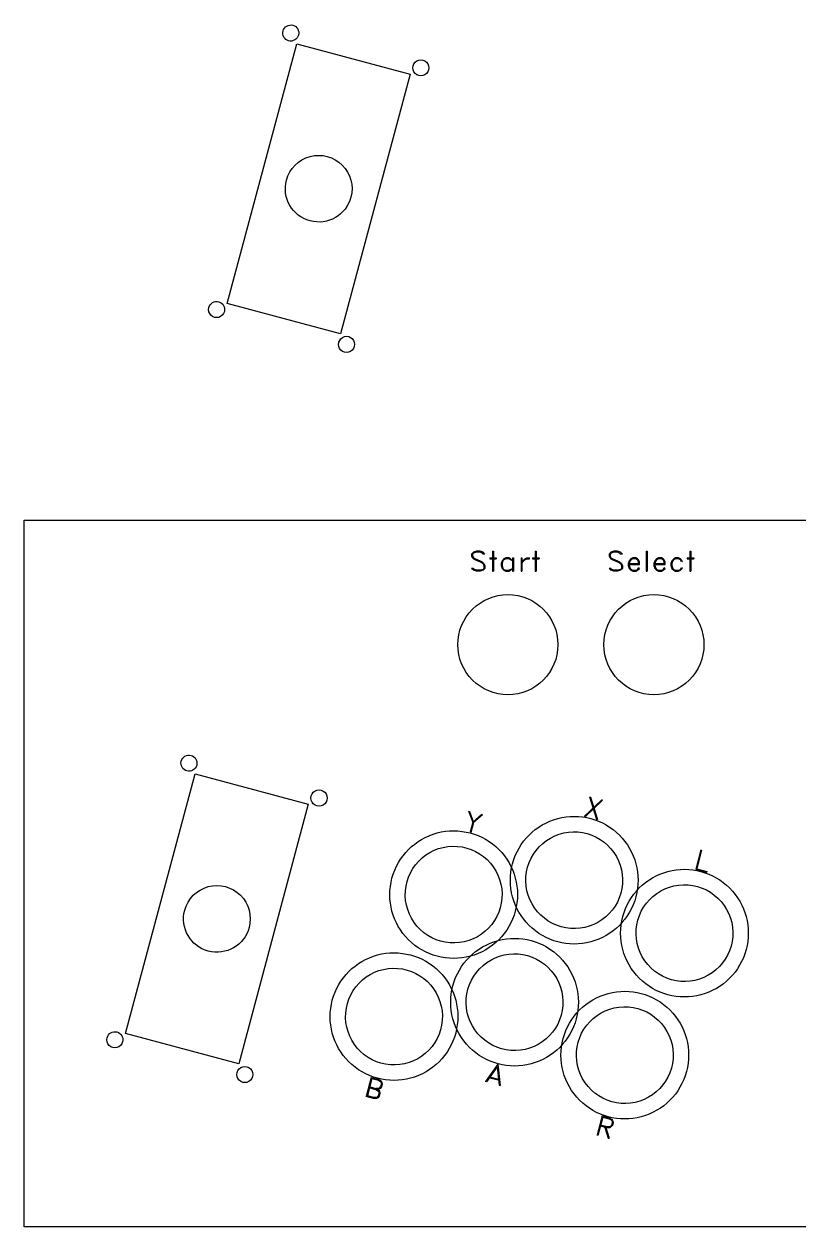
# Model space of a CAD drawing. Extents: x 10 to 3877, y -272 to 1728.
# Drawn here: x 3395.5 to 3625.5, y 761.3 to 1118.4 of the extents above; entities that cross this region are included whole.
import ezdxf

# ---------------------------------------------------------------- set-up
doc = ezdxf.new("R2010")
doc.units = 0
doc.layers.add('Calque_1', color=7, linetype='CONTINUOUS')

msp = doc.modelspace()

# ---------------------------------------------------------------- linework, layer by layer
at = {"layer": 'Calque_1', "color": 7}
for p, q in [((3476.986392, 1115.125021), (3476.986392, 1115.125021)), ((3515.623347, 1104.77228), (3515.623347, 1104.77228)), ((3492.549445, 1066.955661), (3492.549445, 1066.955661)), ((3454.986765, 1033.021297), (3454.986765, 1033.021297)), ((3493.565275, 1022.684217), (3493.565275, 1022.684217)), ((3395.538436, 971.094959), (3855.538459, 971.094959)), ((3395.538436, 761.294962), (3395.538436, 971.094959)), ((3553.998516, 934.158727), (3553.998516, 934.158727)), ((3597.347371, 934.158741), (3597.347371, 934.158741)), ((3446.772639, 898.359649), (3446.772639, 898.359649)), ((3485.409595, 888.006908), (3485.409595, 888.006908)), ((3572.98644, 861.735769), (3572.98644, 861.735769)), ((3537.198198, 857.457029), (3537.198198, 857.457029)), ((3462.335692, 850.190289), (3462.335692, 850.190289)), ((3605.69718, 846.025232), (3605.69718, 846.025232)), ((3555.276243, 825.521056), (3555.276243, 825.521056)), ((3519.488001, 821.242319), (3519.488001, 821.242319)), ((3424.773012, 816.255925), (3424.773012, 816.255925)), ((3587.986985, 809.810526), (3587.986985, 809.810526)), ((3463.351523, 805.918845), (3463.351523, 805.918845)), ((3855.538459, 761.294962), (3395.538436, 761.294962))]:
    msp.add_line(p, q, dxfattribs=at)
at = {"layer": 'Calque_1', "color": 3}
for p, q in [((3455.850509, 1035.479622), (3476.505247, 1112.564153)), ((3476.505247, 1112.564153), (3510.123115, 1103.556273)), ((3510.123115, 1103.556273), (3489.468377, 1026.471741)), ((3489.468377, 1026.471741), (3455.850509, 1035.479622)), ((3425.636757, 818.71425), (3446.291495, 895.798781)), ((3446.291495, 895.798781), (3479.909363, 886.790901)), ((3479.909363, 886.790901), (3459.254625, 809.706369)), ((3577.146624, 859.325119), (3577.146624, 859.325119)), ((3541.358352, 855.046387), (3541.358352, 855.046387)), ((3609.857285, 843.614615), (3609.857285, 843.614615)), ((3559.436401, 823.110419), (3559.436401, 823.110419)), ((3459.254625, 809.706369), (3425.636757, 818.71425)), ((3523.648156, 818.831669), (3523.648156, 818.831669)), ((3592.147058, 807.399899), (3592.147058, 807.399899))]:
    msp.add_line(p, q, dxfattribs=at)
at = {"layer": 'Calque_1', "color": 1}
for p, q in [((3528.943278, 961.592111), (3528.378833, 961.027666)), ((3528.378833, 961.027666), (3528.378833, 960.463222)), ((3528.943278, 961.309888), (3528.661056, 961.027666)), ((3528.661056, 961.027666), (3528.661056, 960.463222)), ((3529.789945, 961.874333), (3528.943278, 961.592111)), ((3529.789945, 961.592111), (3528.943278, 961.309888)), ((3530.918834, 961.874333), (3529.789945, 961.874333)), ((3530.918834, 961.592111), (3529.789945, 961.592111)), ((3531.7655, 961.592111), (3530.918834, 961.874333)), ((3531.483278, 961.309888), (3530.918834, 961.592111)), ((3531.7655, 961.027666), (3531.483278, 961.309888)), ((3532.329945, 961.027666), (3531.7655, 961.592111)), ((3532.329945, 961.027666), (3531.7655, 961.027666)), ((3534.587723, 961.874333), (3534.587723, 955.947666)), ((3534.587723, 961.874333), (3534.869945, 961.874333)), ((3534.869945, 961.874333), (3534.869945, 955.947666)), ((3547.287723, 961.874333), (3547.287723, 955.947666)), ((3547.287723, 961.874333), (3547.569945, 961.874333)), ((3547.569945, 961.874333), (3547.569945, 955.947666)), ((3569.752076, 961.592111), (3569.187632, 961.027666)), ((3569.187632, 961.027666), (3569.187632, 960.463222)), ((3569.752076, 961.309888), (3569.469854, 961.027666)), ((3569.469854, 961.027666), (3569.469854, 960.463222)), ((3570.598743, 961.874333), (3569.752076, 961.592111)), ((3570.598743, 961.592111), (3569.752076, 961.309888)), ((3571.727632, 961.874333), (3570.598743, 961.874333)), ((3571.727632, 961.592111), (3570.598743, 961.592111)), ((3572.574298, 961.592111), (3571.727632, 961.874333)), ((3572.292076, 961.309888), (3571.727632, 961.592111)), ((3572.574298, 961.027666), (3572.292076, 961.309888)), ((3573.138743, 961.027666), (3572.574298, 961.592111)), ((3573.138743, 961.027666), (3572.574298, 961.027666)), ((3580.194299, 961.874333), (3580.194299, 955.947666)), ((3580.194299, 961.874333), (3580.476521, 961.874333)), ((3580.476521, 961.874333), (3580.476521, 955.947666)), ((3593.176521, 961.874333), (3593.176521, 955.947666)), ((3593.176521, 961.874333), (3593.458743, 961.874333)), ((3593.458743, 961.874333), (3593.458743, 955.947666)), ((3528.378833, 960.463222), (3528.661056, 959.898777)), ((3528.661056, 960.463222), (3528.943278, 959.898777)), ((3528.661056, 959.898777), (3528.943278, 959.616555)), ((3528.943278, 959.898777), (3529.507722, 959.616555)), ((3528.943278, 959.616555), (3529.507722, 959.334333)), ((3529.507722, 959.616555), (3530.918834, 959.052111)), ((3529.507722, 959.334333), (3530.918834, 958.769888)), ((3530.918834, 959.052111), (3531.483278, 958.769888)), ((3530.918834, 958.769888), (3531.483278, 958.487666)), ((3531.483278, 958.769888), (3532.047722, 958.205444)), ((3531.483278, 958.487666), (3531.7655, 958.205444)), ((3531.7655, 958.205444), (3532.047722, 957.640999)), ((3532.047722, 958.205444), (3532.329945, 957.640999)), ((3532.047722, 957.640999), (3532.047722, 956.794333)), ((3532.329945, 957.640999), (3532.329945, 956.794333)), ((3533.741056, 959.898777), (3535.716611, 959.898777)), ((3533.741056, 959.898777), (3533.741056, 959.616555)), ((3533.741056, 959.616555), (3535.716611, 959.616555)), ((3535.716611, 959.898777), (3535.716611, 959.616555)), ((3537.409945, 959.052111), (3537.127723, 958.205444)), ((3537.127723, 958.205444), (3537.127723, 957.640999)), ((3537.127723, 957.640999), (3537.409945, 956.794333)), ((3537.974389, 959.616555), (3537.409945, 959.052111)), ((3537.692167, 959.052111), (3537.409945, 958.205444)), ((3537.409945, 958.205444), (3537.409945, 957.640999)), ((3537.409945, 957.640999), (3537.692167, 956.794333)), ((3537.974389, 959.334333), (3537.692167, 959.052111)), ((3538.538834, 959.898777), (3537.974389, 959.616555)), ((3538.538834, 959.616555), (3537.974389, 959.334333)), ((3539.3855, 959.898777), (3538.538834, 959.898777)), ((3539.3855, 959.616555), (3538.538834, 959.616555)), ((3539.949945, 959.616555), (3539.3855, 959.898777)), ((3540.514389, 959.052111), (3539.3855, 959.616555)), ((3540.514389, 959.052111), (3539.949945, 959.616555)), ((3540.514389, 959.898777), (3540.514389, 955.947666)), ((3540.514389, 959.898777), (3540.796612, 959.898777)), ((3540.796612, 959.898777), (3540.796612, 955.947666)), ((3543.054389, 959.898777), (3543.054389, 955.947666)), ((3543.054389, 959.898777), (3543.336612, 959.898777)), ((3543.336612, 959.898777), (3543.336612, 955.947666)), ((3543.336612, 958.205444), (3543.618834, 959.052111)), ((3543.336612, 958.205444), (3543.618834, 958.769888)), ((3543.618834, 959.052111), (3544.183278, 959.616555)), ((3543.618834, 958.769888), (3544.183278, 959.334333)), ((3544.183278, 959.616555), (3544.747723, 959.898777)), ((3544.183278, 959.334333), (3544.747723, 959.616555)), ((3544.747723, 959.898777), (3545.594389, 959.898777)), ((3544.747723, 959.616555), (3545.594389, 959.616555)), ((3545.594389, 959.616555), (3545.594389, 959.898777)), ((3546.441056, 959.898777), (3548.416612, 959.898777)), ((3546.441056, 959.898777), (3546.441056, 959.616555)), ((3546.441056, 959.616555), (3548.416612, 959.616555)), ((3548.416612, 959.898777), (3548.416612, 959.616555)), ((3569.187632, 960.463222), (3569.469854, 959.898777)), ((3569.469854, 960.463222), (3569.752076, 959.898777)), ((3569.469854, 959.898777), (3569.752076, 959.616555)), ((3569.752076, 959.898777), (3570.316521, 959.616555)), ((3569.752076, 959.616555), (3570.316521, 959.334333)), ((3570.316521, 959.616555), (3571.727632, 959.052111)), ((3570.316521, 959.334333), (3571.727632, 958.769888)), ((3571.727632, 959.052111), (3572.292076, 958.769888)), ((3571.727632, 958.769888), (3572.292076, 958.487666)), ((3572.292076, 958.769888), (3572.856521, 958.205444)), ((3572.292076, 958.487666), (3572.574298, 958.205444)), ((3572.574298, 958.205444), (3572.856521, 957.640999)), ((3572.856521, 958.205444), (3573.138743, 957.640999)), ((3572.856521, 957.640999), (3572.856521, 956.794333)), ((3573.138743, 957.640999), (3573.138743, 956.794333)), ((3575.114298, 959.052111), (3574.832076, 958.205444)), ((3574.832076, 958.205444), (3574.832076, 957.640999)), ((3574.832076, 957.640999), (3575.114298, 956.794333)), ((3575.678743, 959.616555), (3575.114298, 959.052111)), ((3575.396521, 959.052111), (3575.114298, 958.205444)), ((3575.114298, 958.205444), (3577.936521, 958.205444)), ((3575.114298, 958.205444), (3575.114298, 957.640999)), ((3575.114298, 957.923222), (3578.218743, 957.923222)), ((3575.114298, 957.640999), (3575.396521, 956.794333)), ((3575.678743, 959.334333), (3575.396521, 959.052111)), ((3576.243187, 959.898777), (3575.678743, 959.616555)), ((3576.243187, 959.616555), (3575.678743, 959.334333)), ((3577.089854, 959.898777), (3576.243187, 959.898777)), ((3577.089854, 959.616555), (3576.243187, 959.616555)), ((3577.654299, 959.616555), (3577.089854, 959.898777)), ((3577.654299, 959.334333), (3577.089854, 959.616555)), ((3577.936521, 959.334333), (3577.654299, 959.616555)), ((3577.936521, 958.769888), (3577.654299, 959.334333)), ((3577.654299, 956.512111), (3577.936521, 957.076555)), ((3578.218743, 958.769888), (3577.936521, 959.334333)), ((3577.936521, 958.205444), (3577.936521, 958.769888)), ((3577.936521, 957.076555), (3578.218743, 956.794333)), ((3578.218743, 957.923222), (3578.218743, 958.769888)), ((3582.734299, 959.052111), (3582.452076, 958.205444)), ((3582.452076, 958.205444), (3582.452076, 957.640999)), ((3582.452076, 957.640999), (3582.734299, 956.794333)), ((3583.298743, 959.616555), (3582.734299, 959.052111)), ((3583.016521, 959.052111), (3582.734299, 958.205444)), ((3582.734299, 958.205444), (3585.556521, 958.205444)), ((3582.734299, 958.205444), (3582.734299, 957.640999)), ((3582.734299, 957.923222), (3585.838743, 957.923222)), ((3582.734299, 957.640999), (3583.016521, 956.794333)), ((3583.298743, 959.334333), (3583.016521, 959.052111)), ((3583.863188, 959.898777), (3583.298743, 959.616555)), ((3583.863188, 959.616555), (3583.298743, 959.334333)), ((3584.709854, 959.898777), (3583.863188, 959.898777)), ((3584.709854, 959.616555), (3583.863188, 959.616555)), ((3585.274299, 959.616555), (3584.709854, 959.898777)), ((3585.274299, 959.334333), (3584.709854, 959.616555)), ((3585.556521, 959.334333), (3585.274299, 959.616555)), ((3585.556521, 958.769888), (3585.274299, 959.334333)), ((3585.274299, 956.512111), (3585.556521, 957.076555)), ((3585.838743, 958.769888), (3585.556521, 959.334333)), ((3585.556521, 958.205444), (3585.556521, 958.769888)), ((3585.556521, 957.076555), (3585.838743, 956.794333)), ((3585.838743, 957.923222), (3585.838743, 958.769888)), ((3587.814299, 959.052111), (3587.532077, 958.205444)), ((3587.532077, 958.205444), (3587.532077, 957.640999)), ((3587.532077, 957.640999), (3587.814299, 956.794333)), ((3588.378743, 959.616555), (3587.814299, 959.052111)), ((3588.096521, 959.052111), (3587.814299, 958.205444)), ((3587.814299, 958.205444), (3587.814299, 957.640999)), ((3587.814299, 957.640999), (3588.096521, 956.794333)), ((3588.378743, 959.334333), (3588.096521, 959.052111)), ((3588.943188, 959.898777), (3588.378743, 959.616555)), ((3588.943188, 959.616555), (3588.378743, 959.334333)), ((3589.789854, 959.898777), (3588.943188, 959.898777)), ((3589.789854, 959.616555), (3588.943188, 959.616555)), ((3590.354299, 959.616555), (3589.789854, 959.898777)), ((3590.354299, 959.334333), (3589.789854, 959.616555)), ((3590.918743, 959.052111), (3590.354299, 959.616555)), ((3590.636521, 958.769888), (3590.354299, 959.334333)), ((3590.354299, 956.512111), (3590.636521, 957.076555)), ((3590.918743, 959.052111), (3590.636521, 958.769888)), ((3590.636521, 957.076555), (3590.918743, 956.794333)), ((3592.329854, 959.898777), (3594.30541, 959.898777)), ((3592.329854, 959.898777), (3592.329854, 959.616555)), ((3592.329854, 959.616555), (3594.30541, 959.616555)), ((3594.30541, 959.898777), (3594.30541, 959.616555)), ((3528.943278, 956.794333), (3528.378833, 956.794333)), ((3528.943278, 956.229888), (3528.378833, 956.794333)), ((3529.2255, 956.512111), (3528.943278, 956.794333)), ((3529.789945, 955.947666), (3528.943278, 956.229888)), ((3529.789945, 956.229888), (3529.2255, 956.512111)), ((3530.918834, 956.229888), (3529.789945, 956.229888)), ((3530.918834, 955.947666), (3529.789945, 955.947666)), ((3531.7655, 956.512111), (3530.918834, 956.229888)), ((3531.7655, 956.229888), (3530.918834, 955.947666)), ((3532.047722, 956.794333), (3531.7655, 956.512111)), ((3532.329945, 956.794333), (3531.7655, 956.229888)), ((3534.587723, 955.947666), (3534.869945, 955.947666)), ((3537.409945, 956.794333), (3537.974389, 956.229888)), ((3537.692167, 956.794333), (3537.974389, 956.512111)), ((3537.974389, 956.512111), (3538.538834, 956.229888)), ((3537.974389, 956.229888), (3538.538834, 955.947666)), ((3538.538834, 956.229888), (3539.3855, 956.229888)), ((3538.538834, 955.947666), (3539.3855, 955.947666)), ((3539.3855, 956.229888), (3540.514389, 956.794333)), ((3539.3855, 955.947666), (3539.949945, 956.229888)), ((3539.949945, 956.229888), (3540.514389, 956.794333)), ((3540.514389, 955.947666), (3540.796612, 955.947666)), ((3543.054389, 955.947666), (3543.336612, 955.947666)), ((3547.287723, 955.947666), (3547.569945, 955.947666)), ((3569.752076, 956.794333), (3569.187632, 956.794333)), ((3569.752076, 956.229888), (3569.187632, 956.794333)), ((3570.034298, 956.512111), (3569.752076, 956.794333)), ((3570.598743, 955.947666), (3569.752076, 956.229888)), ((3570.598743, 956.229888), (3570.034298, 956.512111)), ((3571.727632, 956.229888), (3570.598743, 956.229888)), ((3571.727632, 955.947666), (3570.598743, 955.947666)), ((3572.574298, 956.512111), (3571.727632, 956.229888)), ((3572.574298, 956.229888), (3571.727632, 955.947666)), ((3572.856521, 956.794333), (3572.574298, 956.512111)), ((3573.138743, 956.794333), (3572.574298, 956.229888)), ((3575.114298, 956.794333), (3575.678743, 956.229888)), ((3575.396521, 956.794333), (3575.678743, 956.512111)), ((3575.678743, 956.512111), (3576.243187, 956.229888)), ((3575.678743, 956.229888), (3576.243187, 955.947666)), ((3576.243187, 956.229888), (3577.089854, 956.229888)), ((3576.243187, 955.947666), (3577.089854, 955.947666)), ((3577.089854, 956.229888), (3577.654299, 956.512111)), ((3577.089854, 955.947666), (3577.654299, 956.229888)), ((3577.654299, 956.229888), (3578.218743, 956.794333)), ((3580.194299, 955.947666), (3580.476521, 955.947666)), ((3582.734299, 956.794333), (3583.298743, 956.229888)), ((3583.016521, 956.794333), (3583.298743, 956.512111)), ((3583.298743, 956.512111), (3583.863188, 956.229888)), ((3583.298743, 956.229888), (3583.863188, 955.947666)), ((3583.863188, 956.229888), (3584.709854, 956.229888)), ((3583.863188, 955.947666), (3584.709854, 955.947666)), ((3584.709854, 956.229888), (3585.274299, 956.512111)), ((3584.709854, 955.947666), (3585.274299, 956.229888)), ((3585.274299, 956.229888), (3585.838743, 956.794333)), ((3587.814299, 956.794333), (3588.378743, 956.229888)), ((3588.096521, 956.794333), (3588.378743, 956.512111)), ((3588.378743, 956.512111), (3588.943188, 956.229888)), ((3588.378743, 956.229888), (3588.943188, 955.947666)), ((3588.943188, 956.229888), (3589.789854, 956.229888)), ((3588.943188, 955.947666), (3589.789854, 955.947666)), ((3589.789854, 956.229888), (3590.354299, 956.512111)), ((3589.789854, 955.947666), (3590.354299, 956.229888)), ((3590.354299, 956.229888), (3590.918743, 956.794333)), ((3593.176521, 955.947666), (3593.458743, 955.947666)), ((3566.950191, 888.040157), (3561.911656, 883.223597)), ((3567.223369, 887.969356), (3562.184833, 883.152792)), ((3563.398649, 888.960685), (3563.671839, 888.889821)), ((3563.398663, 888.960737), (3565.463183, 882.303123)), ((3563.671839, 888.889821), (3565.736359, 882.232208)), ((3567.223354, 887.969301), (3566.950191, 888.040157)), ((3527.492999, 884.697825), (3527.766162, 884.626969)), ((3527.493039, 884.697867), (3528.697291, 881.470256)), ((3527.766162, 884.626969), (3528.970441, 881.399351)), ((3531.317717, 883.70649), (3528.697251, 881.470214)), ((3531.590894, 883.635686), (3528.970455, 881.399402)), ((3531.59088, 883.635634), (3531.317717, 883.70649)), ((3562.184833, 883.152792), (3561.91167, 883.223649)), ((3565.463183, 882.303123), (3565.736373, 882.232259)), ((3528.697291, 881.470256), (3527.918363, 878.46512)), ((3528.970455, 881.399402), (3528.191526, 878.394263)), ((3527.918363, 878.46512), (3528.191526, 878.394263)), ((3596.3817, 873.177313), (3594.894706, 867.440222)), ((3596.654891, 873.106449), (3595.238703, 867.642555)), ((3596.3817, 873.177313), (3596.654891, 873.106449)), ((3594.895182, 867.440034), (3598.173522, 866.590326)), ((3595.238703, 867.642555), (3598.243839, 866.863657)), ((3598.243839, 866.863657), (3598.173522, 866.590326)), ((3536.154782, 809.625338), (3532.482211, 804.45473)), ((3535.942334, 808.805756), (3532.755415, 804.383916)), ((3535.942333, 808.805752), (3536.580131, 803.392575)), ((3536.154782, 809.625338), (3536.853336, 803.321766)), ((3498.593923, 805.709265), (3497.106901, 799.972179)), ((3498.796294, 805.365267), (3497.450912, 800.174564)), ((3498.593923, 805.709265), (3500.779472, 805.142787)), ((3498.796402, 805.365235), (3500.708773, 804.869558)), ((3500.708773, 804.869558), (3501.457551, 804.383933)), ((3500.779472, 805.142787), (3501.528249, 804.657159)), ((3501.589114, 803.766736), (3501.376804, 802.947122)), ((3501.457551, 804.383933), (3501.589114, 803.766736)), ((3501.528249, 804.657159), (3501.730619, 804.313161)), ((3501.862209, 803.695956), (3501.649898, 802.87634)), ((3501.730619, 804.313161), (3501.862209, 803.695956)), ((3532.755415, 804.383916), (3532.48221, 804.454726)), ((3533.38268, 805.679077), (3536.661017, 804.829358)), ((3533.726663, 805.881465), (3536.45862, 805.173366)), ((3499.292558, 799.405669), (3497.106982, 799.972154)), ((3499.363472, 799.67883), (3497.451101, 800.174507)), ((3498.08828, 802.633289), (3500.000651, 802.137613)), ((3498.159224, 802.906452), (3500.071595, 802.410776)), ((3500.000651, 802.137613), (3500.749429, 801.651988)), ((3500.89107, 802.198377), (3500.00068, 802.137611)), ((3500.961986, 802.471541), (3500.071595, 802.410776)), ((3500.071595, 802.410776), (3500.820373, 801.925154)), ((3500.668681, 800.215177), (3500.253863, 799.739596)), ((3500.94175, 800.144405), (3500.526932, 799.668826)), ((3500.880992, 801.034793), (3500.668681, 800.215177)), ((3500.749429, 801.651988), (3500.880992, 801.034793)), ((3500.820373, 801.925154), (3501.022742, 801.58115)), ((3501.235081, 802.400761), (3500.89107, 802.198377)), ((3501.154333, 800.963948), (3500.94175, 800.144405)), ((3501.376804, 802.947122), (3500.961986, 802.471541)), ((3501.022742, 801.58115), (3501.154333, 800.963948)), ((3501.649898, 802.87634), (3501.235081, 802.400761)), ((3536.580131, 803.392575), (3536.853336, 803.321766)), ((3500.18295, 799.466437), (3499.292558, 799.405669)), ((3500.253863, 799.739596), (3499.363472, 799.67883)), ((3500.526932, 799.668826), (3500.18295, 799.466437)), ((3567.098468, 794.275981), (3565.611446, 788.538898)), ((3567.300866, 793.931977), (3565.88465, 788.468084)), ((3567.098467, 794.275977), (3569.284017, 793.709504)), ((3567.300919, 793.931958), (3569.213264, 793.436292)), ((3569.213264, 793.436292), (3569.962042, 792.950669)), ((3569.284017, 793.709504), (3570.032794, 793.223879)), ((3569.962042, 792.950669), (3570.093605, 792.33347)), ((3570.032794, 793.223879), (3570.235164, 792.879877)), ((3570.235164, 792.879877), (3570.366754, 792.262671)), ((3568.505225, 790.704331), (3566.592852, 791.200001)), ((3568.576086, 790.977512), (3566.663741, 791.473178)), ((3567.958871, 790.845938), (3568.889946, 787.689132)), ((3568.232104, 790.775127), (3569.163151, 787.618323)), ((3569.395615, 790.765093), (3568.505225, 790.704331)), ((3569.466477, 791.038278), (3568.576086, 790.977512)), ((3569.739626, 790.967479), (3569.395615, 790.765093)), ((3569.881295, 791.513858), (3569.466477, 791.038278)), ((3570.154443, 791.443058), (3569.739626, 790.967479)), ((3570.093605, 792.33347), (3569.881295, 791.513858)), ((3570.366754, 792.262671), (3570.154443, 791.443058)), ((3565.88465, 788.468084), (3565.611445, 788.538894)), ((3568.889946, 787.689132), (3569.163151, 787.618323))]:
    msp.add_line(p, q, dxfattribs=at)
at = {"layer": 'Calque_1', "color": 7}
for points in [[(3472.408283, 1116.351722), (3472.751344, 1117.63204), (3474.054293, 1118.395337), (3475.318503, 1118.056593)], [(3475.318503, 1118.056593), (3476.582712, 1117.717849), (3477.329451, 1116.40534), (3476.986392, 1115.125021)], [(3474.076172, 1113.42015), (3472.811962, 1113.758894), (3472.065223, 1115.071403), (3472.408283, 1116.351722)], [(3476.986392, 1115.125021), (3476.643331, 1113.844703), (3475.340381, 1113.081406), (3474.076172, 1113.42015)], [(3510.986903, 1106.014612), (3511.208824, 1106.842833), (3511.855738, 1107.489747), (3512.683959, 1107.711668)], [(3512.683959, 1107.711668), (3513.51218, 1107.933589), (3514.395882, 1107.696802), (3515.002181, 1107.090502)], [(3515.002181, 1107.090502), (3515.608481, 1106.484202), (3515.845268, 1105.600501), (3515.623347, 1104.77228)], [(3511.608069, 1103.69639), (3511.001769, 1104.30269), (3510.764982, 1105.186391), (3510.986903, 1106.014612)], [(3513.926291, 1103.075224), (3513.09807, 1102.853303), (3512.214369, 1103.09009), (3511.608069, 1103.69639)], [(3515.623347, 1104.77228), (3515.401426, 1103.944059), (3514.754512, 1103.297145), (3513.926291, 1103.075224)], [(3473.424113, 1072.080278), (3474.339538, 1075.496689), (3477.008059, 1078.16521), (3480.42447, 1079.080635)], [(3480.42447, 1079.080635), (3483.840882, 1079.99606), (3487.486149, 1079.019313), (3489.987136, 1076.518326)], [(3489.987136, 1076.518326), (3492.488123, 1074.01734), (3493.464869, 1070.372072), (3492.549445, 1066.955661)], [(3480.424471, 1059.955305), (3475.143157, 1061.370429), (3472.00899, 1066.798964), (3473.424113, 1072.080278)], [(3492.549445, 1066.955661), (3491.13432, 1061.674347), (3485.705785, 1058.540182), (3480.424471, 1059.955305)], [(3450.408657, 1034.247998), (3450.751717, 1035.528316), (3452.054667, 1036.291613), (3453.318876, 1035.952869)], [(3453.318876, 1035.952869), (3454.583086, 1035.614125), (3455.329825, 1034.301616), (3454.986765, 1033.021297)], [(3451.015238, 1031.933684), (3450.417963, 1032.537565), (3450.186735, 1033.419777), (3450.408657, 1034.247998)], [(3454.986765, 1033.021297), (3454.764844, 1032.193077), (3454.123489, 1031.544673), (3453.304292, 1031.320333)], [(3453.304292, 1031.320333), (3452.485096, 1031.095994), (3451.612514, 1031.329802), (3451.015238, 1031.933684)], [(3488.987167, 1023.910917), (3489.209088, 1024.739138), (3489.850443, 1025.387542), (3490.669639, 1025.611881)], [(3490.669639, 1025.611881), (3491.488835, 1025.836221), (3492.361418, 1025.602413), (3492.958693, 1024.998531)], [(3492.958693, 1024.998531), (3493.555968, 1024.394649), (3493.787196, 1023.512438), (3493.565275, 1022.684217)], [(3489.593748, 1021.596603), (3488.996473, 1022.200485), (3488.765246, 1023.082696), (3488.987167, 1023.910917)], [(3491.882803, 1020.983253), (3491.063606, 1020.758914), (3490.191024, 1020.992721), (3489.593748, 1021.596603)], [(3493.565275, 1022.684217), (3493.343354, 1021.855996), (3492.701999, 1021.207592), (3491.882803, 1020.983253)], [(3528.630913, 944.666344), (3531.417705, 947.453138), (3535.197407, 949.018743), (3539.138528, 949.018743)], [(3539.138528, 949.018743), (3547.345479, 949.018731), (3553.998519, 942.365678), (3553.998516, 934.158727)], [(3567.627366, 934.158741), (3567.627365, 942.365688), (3574.280407, 949.018736), (3582.487354, 949.018741)], [(3582.487354, 949.018741), (3586.428474, 949.018746), (3590.208178, 947.453145), (3592.994972, 944.666354)], [(3524.27852, 934.158727), (3524.278518, 938.099847), (3525.844121, 941.87955), (3528.630913, 944.666344)], [(3592.994972, 944.666354), (3595.781766, 941.879563), (3597.347371, 938.099861), (3597.347371, 934.158741)], [(3528.630914, 923.651112), (3525.844122, 926.437905), (3524.278519, 930.217607), (3524.27852, 934.158727)], [(3553.998516, 934.158727), (3553.998518, 925.951777), (3547.345477, 919.298726), (3539.138528, 919.298714)], [(3582.487354, 919.298739), (3574.280406, 919.298744), (3567.627363, 925.951793), (3567.627366, 934.158741)], [(3597.347371, 934.158741), (3597.347372, 930.217621), (3595.781767, 926.437918), (3592.994973, 923.651126)], [(3539.138528, 919.298714), (3535.197408, 919.298714), (3531.417706, 920.864319), (3528.630914, 923.651112)], [(3592.994973, 923.651126), (3590.208179, 920.864335), (3586.428475, 919.298734), (3582.487354, 919.298739)], [(3442.19453, 899.58635), (3442.537591, 900.866668), (3443.840541, 901.629965), (3445.10475, 901.291221)], [(3445.10475, 901.291221), (3446.36896, 900.952477), (3447.115699, 899.639968), (3446.772639, 898.359649)], [(3443.862419, 896.654778), (3442.59821, 896.993522), (3441.851471, 898.306031), (3442.19453, 899.58635)], [(3446.772639, 898.359649), (3446.429579, 897.079331), (3445.126629, 896.316034), (3443.862419, 896.654778)], [(3481.394317, 886.931018), (3480.788017, 887.537317), (3480.55123, 888.421019), (3480.773151, 889.24924)], [(3480.773151, 889.24924), (3480.995072, 890.07746), (3481.641986, 890.724375), (3482.470207, 890.946296)], [(3482.470207, 890.946296), (3483.298428, 891.168217), (3484.182129, 890.93143), (3484.788429, 890.32513)], [(3484.788429, 890.32513), (3485.394729, 889.71883), (3485.631516, 888.835129), (3485.409595, 888.006908)], [(3483.712539, 886.309852), (3482.884318, 886.087931), (3482.000616, 886.324718), (3481.394317, 886.931018)], [(3485.409595, 888.006908), (3485.187674, 887.178687), (3484.540759, 886.531773), (3483.712539, 886.309852)], [(3550.604356, 875.994702), (3553.724633, 878.17952), (3557.585032, 879.035317), (3561.336297, 878.373825)], [(3544.698077, 866.723744), (3545.359524, 870.475017), (3547.484078, 873.809884), (3550.604356, 875.994702)], [(3561.336297, 878.373825), (3565.087548, 877.712391), (3568.422402, 875.587866), (3570.607228, 872.467625)], [(3508.909862, 862.444996), (3509.571301, 866.19627), (3511.695849, 869.531141), (3514.816123, 871.715964)], [(3514.816123, 871.715964), (3517.936396, 873.900788), (3521.796794, 874.756591), (3525.54806, 874.095104)], [(3525.54806, 874.095104), (3529.299314, 873.43367), (3532.634171, 871.309143), (3534.818998, 868.188896)], [(3570.607228, 872.467625), (3572.792055, 869.347383), (3573.647883, 865.487018), (3572.98644, 861.735769)], [(3534.818998, 868.188896), (3537.003824, 865.06865), (3537.859648, 861.20828), (3537.198198, 857.457029)], [(3547.07729, 855.99189), (3544.892464, 859.112131), (3544.036635, 862.972495), (3544.698077, 866.723744)], [(3443.210361, 855.314906), (3444.125786, 858.731317), (3446.794307, 861.399838), (3450.210718, 862.315263)], [(3450.210718, 862.315263), (3453.627129, 863.230687), (3457.272397, 862.253941), (3459.773384, 859.752954)], [(3511.289055, 851.713142), (3509.104235, 854.833386), (3508.248413, 858.69375), (3508.909862, 862.444996)], [(3572.98644, 861.735769), (3572.324992, 857.984497), (3570.200438, 854.649631), (3567.080161, 852.464813)], [(3583.315107, 860.284167), (3586.43538, 862.468989), (3590.295777, 863.324792), (3594.047042, 862.663306)], [(3594.047042, 862.663306), (3597.798296, 862.001872), (3601.133153, 859.877344), (3603.317979, 856.757098)], [(3459.773384, 859.752954), (3462.27437, 857.251968), (3463.251117, 853.6067), (3462.335692, 850.190289)], [(3537.198198, 857.457029), (3536.536757, 853.705751), (3534.412204, 850.370877), (3531.291924, 848.186054)], [(3577.408845, 851.013201), (3578.070286, 854.764474), (3580.194834, 858.099344), (3583.315107, 860.284167)], [(3450.210719, 843.189933), (3444.929405, 844.605057), (3441.795238, 850.033592), (3443.210361, 855.314906)], [(3556.348221, 850.085691), (3552.596971, 850.747125), (3549.262117, 852.871649), (3547.07729, 855.99189)], [(3603.317979, 856.757098), (3605.502805, 853.636852), (3606.358629, 849.776483), (3605.69718, 846.025232)], [(3462.335692, 850.190289), (3460.920568, 844.908975), (3455.492032, 841.774809), (3450.210719, 843.189933)], [(3520.559972, 845.806929), (3516.808725, 846.468369), (3513.473875, 848.592898), (3511.289055, 851.713142)], [(3567.080161, 852.464813), (3563.959884, 850.279996), (3560.099485, 849.424199), (3556.348221, 850.085691)], [(3579.78805, 840.28136), (3577.603229, 843.401599), (3576.747403, 847.261958), (3577.408845, 851.013201)], [(3531.291924, 848.186054), (3528.171645, 846.001232), (3524.311241, 845.145434), (3520.559972, 845.806929)], [(3532.894152, 839.77999), (3536.014431, 841.964811), (3539.874833, 842.82061), (3543.626101, 842.159117)], [(3605.69718, 846.025232), (3605.035732, 842.27396), (3602.911178, 838.939093), (3599.790901, 836.754276)], [(3526.987877, 830.509019), (3527.64932, 834.260296), (3529.773873, 837.595168), (3532.894152, 839.77999)], [(3543.626101, 842.159117), (3547.377353, 841.497682), (3550.712208, 839.373157), (3552.897034, 836.252914)], [(3589.058961, 834.375156), (3585.307717, 835.036596), (3581.972871, 837.161121), (3579.78805, 840.28136)], [(3497.105924, 835.501241), (3500.226198, 837.686064), (3504.086595, 838.541866), (3507.83786, 837.880379)], [(3507.83786, 837.880379), (3511.589112, 837.218947), (3514.923968, 835.094422), (3517.108794, 831.974179)], [(3552.897034, 836.252914), (3555.08186, 833.132671), (3555.937687, 829.272305), (3555.276243, 825.521056)], [(3599.790901, 836.754276), (3596.670624, 834.569459), (3592.810225, 833.713663), (3589.058961, 834.375156)], [(3491.199663, 826.230276), (3491.861103, 829.981549), (3493.985651, 833.316419), (3497.105924, 835.501241)], [(3517.108794, 831.974179), (3519.293621, 828.853936), (3520.149447, 824.993569), (3519.488001, 821.242319)], [(3529.3671, 819.777177), (3527.182273, 822.897414), (3526.326441, 826.757773), (3526.987877, 830.509019)], [(3493.578862, 815.498428), (3491.394042, 818.61867), (3490.538218, 822.479031), (3491.199663, 826.230276)], [(3555.276243, 825.521056), (3554.614793, 821.769786), (3552.490238, 818.434922), (3549.369962, 816.250107)], [(3565.604908, 824.069448), (3568.725181, 826.25427), (3572.585578, 827.110073), (3576.336843, 826.448587)], [(3576.336843, 826.448587), (3580.088095, 825.787154), (3583.422951, 823.662629), (3585.607777, 820.542385)], [(3559.698646, 814.798482), (3560.360087, 818.549755), (3562.484635, 821.884625), (3565.604908, 824.069448)], [(3420.194904, 817.482626), (3420.537965, 818.762944), (3421.840914, 819.526241), (3423.105124, 819.187497)], [(3423.105124, 819.187497), (3424.369333, 818.848753), (3425.116072, 817.536244), (3424.773012, 816.255925)], [(3519.488001, 821.242319), (3518.82656, 817.491042), (3516.702007, 814.156168), (3513.581728, 811.971347)], [(3538.638026, 813.870987), (3534.886779, 814.53242), (3531.551927, 816.65694), (3529.3671, 819.777177)], [(3585.607777, 820.542385), (3587.792603, 817.422142), (3588.64843, 813.561776), (3587.986985, 809.810526)], [(3420.801486, 815.168311), (3420.204211, 815.772193), (3419.972983, 816.654405), (3420.194904, 817.482626)], [(3423.09054, 814.554961), (3422.271344, 814.330622), (3421.398761, 814.56443), (3420.801486, 815.168311)], [(3424.773012, 816.255925), (3424.551091, 815.427704), (3423.909736, 814.779301), (3423.09054, 814.554961)], [(3502.849777, 809.592222), (3499.098531, 810.253661), (3495.763683, 812.378187), (3493.578862, 815.498428)], [(3549.369962, 816.250107), (3546.249685, 814.065291), (3542.389289, 813.209495), (3538.638026, 813.870987)], [(3562.077847, 804.066637), (3559.893027, 807.186877), (3559.037202, 811.047238), (3559.698646, 814.798482)], [(3513.581728, 811.971347), (3510.461449, 809.786525), (3506.601045, 808.930727), (3502.849777, 809.592222)], [(3459.379996, 804.831231), (3458.782721, 805.435113), (3458.551493, 806.317324), (3458.773414, 807.145545)], [(3458.773414, 807.145545), (3458.995335, 807.973766), (3459.63669, 808.62217), (3460.455887, 808.846509)], [(3460.455887, 808.846509), (3461.275083, 809.070848), (3462.147666, 808.837041), (3462.744941, 808.233159)], [(3462.744941, 808.233159), (3463.342216, 807.629277), (3463.573444, 806.747066), (3463.351523, 805.918845)], [(3587.986985, 809.810526), (3587.325542, 806.059249), (3585.200989, 802.724377), (3582.08071, 800.539555)], [(3461.66905, 804.217881), (3460.849854, 803.993541), (3459.977271, 804.227349), (3459.379996, 804.831231)], [(3463.351523, 805.918845), (3463.129601, 805.090624), (3462.488247, 804.44222), (3461.66905, 804.217881)], [(3571.34876, 798.16043), (3567.597515, 798.82187), (3564.262668, 800.946396), (3562.077847, 804.066637)], [(3582.08071, 800.539555), (3578.960431, 798.354734), (3575.100028, 797.498936), (3571.34876, 798.16043)]]:
    msp.add_open_spline(points, degree=3, dxfattribs=at)
at = {"layer": 'Calque_1', "color": 3}
for points in [[(3540.538031, 869.134363), (3542.290283, 875.673858), (3547.398211, 880.781785), (3553.937706, 882.534038)], [(3553.937706, 882.534038), (3560.477201, 884.28629), (3567.45476, 882.416659), (3572.242003, 877.629416)], [(3518.149437, 878.255303), (3524.688931, 880.007555), (3531.666489, 878.137924), (3536.453731, 873.350682)], [(3504.749763, 864.855629), (3506.502015, 871.395124), (3511.609942, 876.50305), (3518.149437, 878.255303)], [(3572.242003, 877.629416), (3577.029245, 872.842173), (3578.898877, 865.864615), (3577.146624, 859.325119)], [(3536.453731, 873.350682), (3541.240974, 868.563439), (3543.110604, 861.585882), (3541.358352, 855.046387)], [(3545.442652, 850.830066), (3540.655409, 855.617309), (3538.785778, 862.594867), (3540.538031, 869.134363)], [(3586.648367, 866.823533), (3593.187862, 868.575785), (3600.165421, 866.706154), (3604.952663, 861.918911)], [(3509.654384, 846.551334), (3504.867142, 851.338577), (3502.997511, 858.316134), (3504.749763, 864.855629)], [(3573.248692, 853.423858), (3575.000944, 859.963353), (3580.108871, 865.07128), (3586.648367, 866.823533)], [(3604.952663, 861.918911), (3609.739906, 857.131668), (3611.609537, 850.15411), (3609.857285, 843.614615)], [(3577.146624, 859.325119), (3575.394372, 852.785624), (3570.286444, 847.677697), (3563.746949, 845.925444)], [(3541.358352, 855.046387), (3539.6061, 848.506893), (3534.498173, 843.398966), (3527.958679, 841.646714)], [(3563.746949, 845.925444), (3557.207454, 844.173192), (3550.229895, 846.042823), (3545.442652, 850.830066)], [(3578.153313, 835.119561), (3573.36607, 839.906804), (3571.496439, 846.884362), (3573.248692, 853.423858)], [(3527.958679, 841.646714), (3521.419184, 839.894461), (3514.441626, 841.764092), (3509.654384, 846.551334)], [(3536.227483, 846.319337), (3542.766978, 848.071589), (3549.744537, 846.201958), (3554.53178, 841.414715)], [(3500.439238, 842.040587), (3506.978733, 843.79284), (3513.956292, 841.923208), (3518.743535, 837.135966)], [(3522.827808, 832.919662), (3524.58006, 839.459157), (3529.687987, 844.567084), (3536.227483, 846.319337)], [(3609.857285, 843.614615), (3608.105032, 837.075119), (3602.997105, 831.967192), (3596.45761, 830.214939)], [(3487.039563, 828.640912), (3488.791815, 835.180407), (3493.899742, 840.288335), (3500.439238, 842.040587)], [(3554.53178, 841.414715), (3559.319022, 836.627473), (3561.188654, 829.649914), (3559.436401, 823.110419)], [(3518.743535, 837.135966), (3523.530777, 832.348723), (3525.400409, 825.371164), (3523.648156, 818.831669)], [(3527.732429, 814.615365), (3522.945186, 819.402608), (3521.075555, 826.380166), (3522.827808, 832.919662)], [(3568.93814, 830.608817), (3575.477635, 832.36107), (3582.455194, 830.491439), (3587.242436, 825.704196)], [(3596.45761, 830.214939), (3589.918114, 828.462687), (3582.940556, 830.332318), (3578.153313, 835.119561)], [(3491.944184, 810.336615), (3487.156941, 815.123858), (3485.28731, 822.101417), (3487.039563, 828.640912)], [(3555.538465, 817.209142), (3557.290717, 823.748637), (3562.398644, 828.856565), (3568.93814, 830.608817)], [(3587.242436, 825.704196), (3592.029679, 820.916953), (3593.89931, 813.939394), (3592.147058, 807.399899)], [(3559.436401, 823.110419), (3557.684149, 816.570923), (3552.576221, 811.462996), (3546.036726, 809.710744)], [(3523.648156, 818.831669), (3521.895904, 812.292174), (3516.787976, 807.184246), (3510.248481, 805.431994)], [(3546.036726, 809.710744), (3539.497231, 807.958491), (3532.519672, 809.828122), (3527.732429, 814.615365)], [(3560.443086, 798.904845), (3555.655843, 803.692088), (3553.786212, 810.669647), (3555.538465, 817.209142)], [(3510.248481, 805.431994), (3503.708986, 803.679741), (3496.731427, 805.549372), (3491.944184, 810.336615)], [(3592.147058, 807.399899), (3590.394805, 800.860404), (3585.286878, 795.752476), (3578.747383, 794.000224)], [(3578.747383, 794.000224), (3572.207887, 792.247971), (3565.230329, 794.117603), (3560.443086, 798.904845)]]:
    msp.add_open_spline(points, degree=3, dxfattribs=at)

doc.saveas('drawing.dxf')
